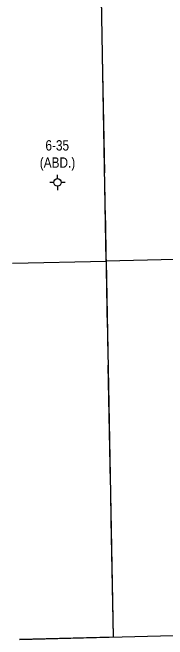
# Model space of a CAD drawing. Extents: x 88833 to 97610, y 5963373 to 5974710.
# Drawn here: x 91380 to 91545, y 5968270 to 5968939 of the extents above; entities that cross this region are included whole.
import ezdxf

# ---------------------------------------------------------------- set-up
doc = ezdxf.new("R2010")
doc.units = 0
doc.header["$LTSCALE"] = 5
doc.linetypes.add('foc-QUARTERLINE', pattern=[33, 25, -3, 2, -3])
for name, color, linetype in [('F-WS-S', 8, 'Continuous'), ('L-QSEC', 8, 'foc-QUARTERLINE'), ('L-SEC', 7, 'Continuous'), ('L-TITLEDB', 4, 'Continuous')]:
    doc.layers.add(name, color=color, linetype=linetype)
doc.layers.add('F-WS-T', color=190, linetype='Continuous', lineweight=9)
doc.styles.add('100L', font='ARIALN.TTF', dxfattribs={"height": 10})

# ---------------------------------------------------------------- blocks, each defined once
blk = doc.blocks.new('GABD')
for p, q in [((0, 0.81), (0, 1.62)), ((-0.81, 0), (-1.62, 0)), ((1.62, 0), (0.81, 0)), ((0, -0.81), (0, -1.62))]:
    blk.add_line(p, q)
blk.add_circle((0, 0), 0.8)

msp = doc.modelspace()

# ---------------------------------------------------------------- linework, layer by layer
at = {"layer": 'L-QSEC', "flags": 128}
msp.add_lwpolyline([(91487.775, 5968272.739), (91457.871, 5969876.498)], dxfattribs=at)
at = {"layer": 'L-SEC', "flags": 128}
msp.add_lwpolyline([(91387.651, 5968270.138), (92289.394, 5968293.563)], dxfattribs=at)
at = {"layer": 'L-TITLEDB', "flags": 128}
for points in [[(92182.876, 5968690.713), (91480.242, 5968673.479), (91472.823, 5969074.618), (92276.1, 5969093.096)], [(91380.264, 5968671.394), (91480.242, 5968673.479)], [(91480.242, 5968673.479), (91487.624, 5968272.735), (91387.651, 5968270.138)]]:
    msp.add_lwpolyline(points, dxfattribs=at)

# ---------------------------------------------------------------- block references
at = {"layer": 'F-WS-S', "xscale": 5, "yscale": 5, "zscale": 5}
msp.add_blockref('GABD', (91428.231, 5968757.556), dxfattribs=at)

# ---------------------------------------------------------------- texts
at = {"layer": 'F-WS-T', "insert": (91408.874, 5968802.575), "char_height": 11, "attachment_point": 1, "style": '100L'}
msp.add_mtext_dynamic_manual_height_columns('\\pi6.4479;6-35\\P\\pi0.43392;(ABD.)', width=37.13933, gutter_width=55, heights=[0], dxfattribs=at)

doc.saveas('drawing.dxf')
